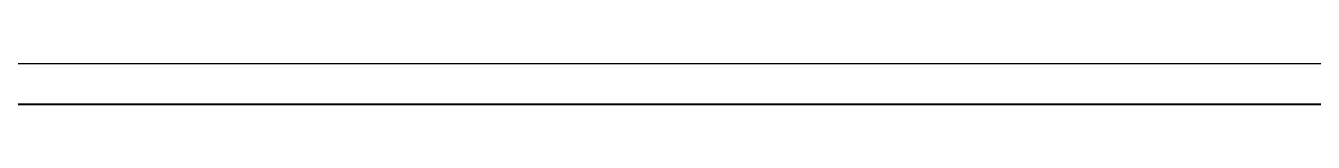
# Paper-space layout 'А1' of a CAD drawing. Header units: millimetres. Extents: x -63 to 840, y -1 to 593.
# Drawn here: x 382.1 to 538.7, y 588.2 to 593.2 of the extents above; entities that cross this region are included whole.
import ezdxf

# ---------------------------------------------------------------- set-up
doc = ezdxf.new("R2010")
doc.units = ezdxf.units.MM
doc.header["$LTSCALE"] = 0.5
doc.layers.add('KONTUR', color=7, linetype='Continuous')
doc.layers.add('Основная', color=7, linetype='Continuous', lineweight=40)

psp = doc.layouts.new('А1')

# ---------------------------------------------------------------- linework, layer by layer
at = {"layer": 'KONTUR'}
psp.add_line((-0.7929342051049844, 593.2306929518563), (840.2070657948959, 593.2306929518561), dxfattribs=at)
at = {"layer": 'Основная'}
psp.add_line((835.2070657948959, 588.2306929518563), (19.20706579489547, 588.2306929518563), dxfattribs=at)

doc.saveas('drawing.dxf')
